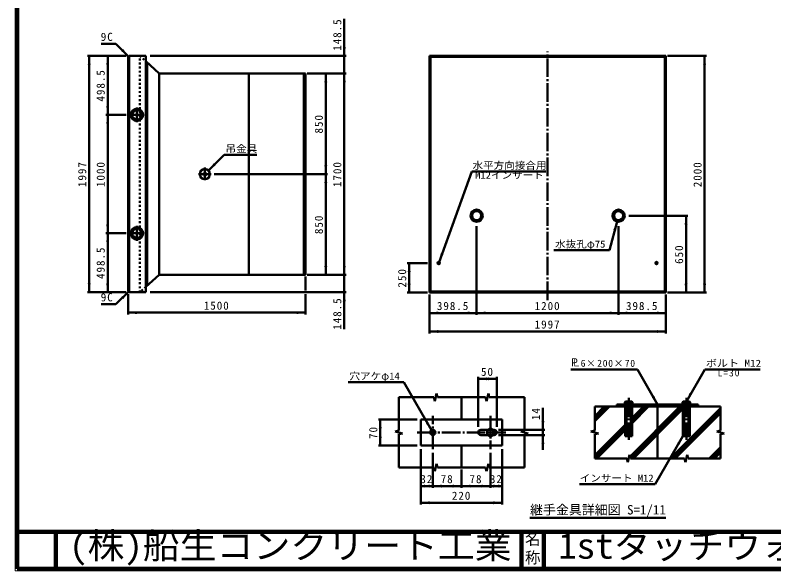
# Model space of a CAD drawing. Units: millimetres, scale not verified, with parts at other scales. Extents: x 100 to 4105, y 100 to 2870.
# Drawn here: x 100 to 2152, y 100 to 1602 of the extents above; entities that cross this region are included whole.
import ezdxf
from ezdxf.enums import TextEntityAlignment as Align

# ---------------------------------------------------------------- set-up
doc = ezdxf.new("R2010")
doc.units = ezdxf.units.MM
doc.header["$LTSCALE"] = 5
for name, pattern in [('USER1', [8, 4, -4]), ('USER2', [13.4, 10, -1.2, 1, -1.2]), ('USER3', [2.2, 1, -1.2])]:
    doc.linetypes.add(name, pattern=pattern)
doc.layers.add('V-nasSTD', color=7, linetype='Continuous', lineweight=50)
doc.styles.add('ＭＳ ゴシック', font='')
doc.styles.get('ＭＳ ゴシック').set_extended_font_data('MS Gothic')

msp = doc.modelspace()

# ---------------------------------------------------------------- hatches: boundary and pattern name
at = {"layer": 'V-nasSTD'}
for points in [[(389.691, 1507.397), (392.519, 1510.225), (406.661, 1490.426), (386.862, 1504.568)], [(990.221, 1515.866), (994.221, 1515.866), (990.221, 1491.866), (986.221, 1515.866)], [(300.221, 1467.866), (296.221, 1467.866), (300.221, 1491.866), (304.221, 1467.866)], [(350.221, 1467.866), (346.221, 1467.866), (350.221, 1491.866), (354.221, 1467.866)], [(1964.701, 1467.866), (1960.701, 1467.866), (1964.701, 1491.866), (1968.701, 1467.866)], [(940.221, 1420.346), (936.221, 1420.346), (940.221, 1444.346), (944.221, 1420.346)], [(990.221, 1420.346), (986.221, 1420.346), (990.221, 1444.346), (994.221, 1420.346)], [(350.221, 1356.346), (354.221, 1356.346), (350.221, 1332.346), (346.221, 1356.346)], [(350.221, 1308.346), (346.221, 1308.346), (350.221, 1332.346), (354.221, 1308.346)], [(639.921, 1199.046), (642.75, 1196.218), (622.951, 1182.076), (637.093, 1201.875)], [(940.221, 1196.346), (944.221, 1196.346), (940.221, 1172.346), (936.221, 1196.346)], [(940.221, 1148.346), (936.221, 1148.346), (940.221, 1172.346), (944.221, 1148.346)], [(1914.701, 1035.866), (1910.701, 1035.866), (1914.701, 1059.866), (1918.701, 1035.866)], [(350.221, 1036.346), (354.221, 1036.346), (350.221, 1012.346), (346.221, 1036.346)], [(1721.704, 1020.765), (1717.84, 1021.801), (1727.916, 1043.948), (1725.568, 1019.73)], [(350.221, 988.346), (346.221, 988.346), (350.221, 1012.346), (354.221, 988.346)], [(1254.869, 957.275), (1258.628, 955.907), (1246.661, 934.723), (1251.111, 958.643)], [(940.221, 924.346), (944.221, 924.346), (940.221, 900.346), (936.221, 924.346)], [(990.221, 924.346), (994.221, 924.346), (990.221, 900.346), (986.221, 924.346)], [(1165.661, 907.866), (1169.661, 907.866), (1165.661, 931.866), (1161.661, 907.866)], [(300.221, 876.826), (304.221, 876.826), (300.221, 852.826), (296.221, 876.826)], [(350.221, 876.826), (354.221, 876.826), (350.221, 852.826), (346.221, 876.826)], [(1165.661, 875.866), (1161.661, 875.866), (1165.661, 851.866), (1169.661, 875.866)], [(1914.701, 875.866), (1918.701, 875.866), (1914.701, 851.866), (1910.701, 875.866)], [(1964.701, 875.866), (1968.701, 875.866), (1964.701, 851.866), (1960.701, 875.866)], [(389.691, 837.295), (392.519, 834.467), (406.661, 854.266), (386.862, 840.124)], [(990.221, 828.826), (986.221, 828.826), (990.221, 852.826), (994.221, 828.826)], [(429.221, 797.826), (429.221, 793.826), (405.221, 797.826), (429.221, 801.826)], [(861.221, 797.826), (861.221, 801.826), (885.221, 797.826), (861.221, 793.826)], [(1244.661, 796.866), (1244.661, 792.866), (1220.661, 796.866), (1244.661, 800.866)], [(1324.181, 796.866), (1324.181, 800.866), (1348.181, 796.866), (1324.181, 792.866)], [(1372.181, 796.866), (1372.181, 792.866), (1348.181, 796.866), (1372.181, 800.866)], [(1708.181, 796.866), (1708.181, 800.866), (1732.181, 796.866), (1708.181, 792.866)], [(1756.181, 796.866), (1756.181, 792.866), (1732.181, 796.866), (1756.181, 800.866)], [(1835.701, 796.866), (1835.701, 800.866), (1859.701, 796.866), (1835.701, 792.866)], [(1244.661, 746.866), (1244.661, 742.866), (1220.661, 746.866), (1244.661, 750.866)], [(1835.701, 746.866), (1835.701, 750.866), (1859.701, 746.866), (1835.701, 742.866)], [(1376.492, 618.944), (1376.492, 614.944), (1352.492, 618.944), (1376.492, 622.944)], [(1378.492, 618.944), (1378.492, 622.944), (1402.492, 618.944), (1378.492, 614.944)], [(1927.492, 578.729), (1930.956, 576.729), (1915.492, 557.944), (1924.028, 580.729)], [(1825.492, 570.729), (1828.956, 572.729), (1837.492, 549.944), (1822.028, 568.729)], [(1087.492, 484.944), (1083.492, 484.944), (1087.492, 508.944), (1091.492, 484.944)], [(1213.992, 500.791), (1217.456, 502.791), (1225.992, 480.007), (1210.528, 498.791)], [(1527.492, 504.944), (1531.492, 504.944), (1527.492, 480.944), (1523.492, 504.944)], [(1087.492, 462.944), (1091.492, 462.944), (1087.492, 438.944), (1083.492, 462.944)], [(1527.492, 442.944), (1523.492, 442.944), (1527.492, 466.944), (1531.492, 442.944)], [(1893.992, 443.16), (1897.456, 441.16), (1905.992, 463.944), (1890.528, 445.16)], [(1221.492, 328.944), (1221.492, 324.944), (1197.492, 328.944), (1221.492, 332.944)], [(1205.492, 328.944), (1205.492, 332.944), (1229.492, 328.944), (1205.492, 324.944)], [(1253.492, 328.944), (1253.492, 324.944), (1229.492, 328.944), (1253.492, 332.944)], [(1283.492, 328.944), (1283.492, 332.944), (1307.492, 328.944), (1283.492, 324.944)], [(1331.492, 328.944), (1331.492, 324.944), (1307.492, 328.944), (1331.492, 332.944)], [(1361.492, 328.944), (1361.492, 332.944), (1385.492, 328.944), (1361.492, 324.944)], [(1409.492, 328.944), (1409.492, 324.944), (1385.492, 328.944), (1409.492, 332.944)], [(1393.492, 328.944), (1393.492, 332.944), (1417.492, 328.944), (1393.492, 324.944)], [(1221.492, 283.944), (1221.492, 279.944), (1197.492, 283.944), (1221.492, 287.944)], [(1393.492, 283.944), (1393.492, 287.944), (1417.492, 283.944), (1393.492, 279.944)]]:
    msp.add_hatch(color=256, dxfattribs=at).paths.add_polyline_path(points)

# ---------------------------------------------------------------- linework, layer by layer
at = {"layer": 'V-nasSTD', "lineweight": 100}
for p, q in [((105, 2865), (105, 105)), ((105, 205), (4100, 205)), ((210, 205), (210, 105)), ((1470, 205), (1470, 105)), ((1530, 205), (1530, 105)), ((105, 105), (4100, 105))]:
    msp.add_line(p, q, dxfattribs=at)
at = {"layer": 'V-nasSTD'}
for p, q in [((990.221, 1491.866), (990.221, 1591.866)), ((372.72, 1524.367), (332.72, 1524.367)), ((406.661, 1490.426), (372.72, 1524.367)), ((400.221, 1491.866), (295.221, 1491.866)), ((300.221, 1491.866), (300.221, 852.826)), ((350.221, 1332.346), (350.221, 1491.866)), ((408.101, 1491.866), (405.221, 1488.986)), ((405.221, 1488.986), (405.221, 855.706)), ((453.221, 1491.866), (408.101, 1491.866)), ((408.101, 852.826), (408.101, 1491.866)), ((453.221, 852.826), (453.221, 1491.866)), ((465.221, 1491.866), (995.221, 1491.866)), ((990.221, 1444.346), (990.221, 1491.866)), ((1220.661, 1491.866), (1220.661, 851.866)), ((1859.701, 1491.866), (1220.661, 1491.866)), ((1220.661, 1491.866), (1223.541, 1488.986)), ((1223.541, 1488.986), (1223.541, 854.746)), ((1856.821, 1488.986), (1223.541, 1488.986)), ((1856.821, 1488.986), (1859.701, 1491.866)), ((1856.821, 854.746), (1856.821, 1488.986)), ((1859.701, 851.866), (1859.701, 1491.866)), ((1969.701, 1491.866), (1864.701, 1491.866)), ((1964.701, 1491.866), (1964.701, 851.866)), ((453.221, 1477.234), (489.183, 1444.346)), ((457.183, 871.082), (457.183, 1473.61)), ((457.186, 871.083), (457.186, 1473.609)), ((885.221, 1444.346), (489.186, 1444.346)), ((489.186, 900.346), (489.186, 1444.346)), ((731.621, 900.346), (731.621, 1444.346)), ((880.421, 900.346), (880.421, 1444.346)), ((885.221, 900.346), (885.221, 1444.346)), ((890.221, 1444.346), (995.221, 1444.346)), ((940.221, 1172.346), (940.221, 1444.346)), ((990.221, 900.346), (990.221, 1444.346)), ((400.221, 1332.346), (345.221, 1332.346)), ((350.221, 1012.346), (350.221, 1332.346)), ((622.951, 1182.076), (665.377, 1224.502)), ((665.377, 1224.502), (753.377, 1224.502)), ((638.221, 1172.346), (945.221, 1172.346)), ((940.221, 900.346), (940.221, 1172.346)), ((1335.586, 1179.043), (1246.661, 934.723)), ((1335.586, 1179.043), (1535.586, 1179.043)), ((1759.701, 1059.866), (1919.701, 1059.866)), ((1914.701, 1059.866), (1914.701, 851.866)), ((1348.181, 1031.866), (1348.181, 791.866)), ((1707.21, 966.673), (1727.916, 1043.948)), ((1732.181, 1031.866), (1732.181, 791.866)), ((400.221, 1012.346), (345.221, 1012.346)), ((350.221, 852.826), (350.221, 1012.346)), ((1557.21, 966.673), (1707.21, 966.673)), ((1160.661, 931.866), (1215.661, 931.866)), ((1165.661, 931.866), (1165.661, 851.866)), ((489.183, 900.346), (453.221, 867.458)), ((885.221, 900.346), (489.186, 900.346)), ((885.221, 857.826), (885.221, 895.346)), ((890.221, 900.346), (995.221, 900.346)), ((990.221, 900.346), (990.221, 852.826)), ((400.221, 852.826), (295.221, 852.826)), ((406.661, 854.266), (372.72, 820.325)), ((405.221, 855.706), (408.101, 852.826)), ((405.221, 792.826), (405.221, 847.826)), ((408.101, 852.826), (453.221, 852.826)), ((465.221, 852.826), (995.221, 852.826)), ((885.221, 792.826), (885.221, 847.826)), ((990.221, 852.826), (990.221, 752.826)), ((1160.661, 851.866), (1215.661, 851.866)), ((1223.541, 854.746), (1220.661, 851.866)), ((1220.661, 851.866), (1859.701, 851.866)), ((1220.661, 846.866), (1220.661, 741.866)), ((1223.541, 854.746), (1856.821, 854.746)), ((1856.821, 854.746), (1859.701, 851.866)), ((1859.701, 846.866), (1859.701, 741.866)), ((1969.701, 851.866), (1864.701, 851.866)), ((372.72, 820.325), (332.72, 820.325)), ((885.221, 797.826), (405.221, 797.826)), ((1220.661, 796.866), (1348.181, 796.866)), ((1348.181, 796.866), (1732.181, 796.866)), ((1732.181, 796.866), (1859.701, 796.866)), ((1220.661, 746.866), (1859.701, 746.866)), ((1602.873, 644.547), (1782.873, 644.547)), ((1782.873, 644.547), (1837.492, 549.944)), ((1965.492, 644.547), (1915.492, 557.944)), ((1965.492, 644.547), (2115.492, 644.547)), ((1352.492, 623.944), (1352.492, 488.944)), ((1352.492, 618.944), (1402.492, 618.944)), ((1402.492, 623.944), (1402.492, 488.944)), ((1000.992, 609.91), (1150.992, 609.91)), ((1225.992, 480.007), (1150.992, 609.91)), ((1239.992, 578.944), (1234.992, 558.944)), ((1239.992, 578.944), (1242.492, 568.944)), ((1379.992, 578.944), (1374.992, 558.944)), ((1379.992, 578.944), (1382.492, 568.944)), ((1137.492, 568.944), (1232.492, 568.944)), ((1137.492, 478.944), (1137.492, 568.944)), ((1232.492, 568.944), (1234.992, 558.944)), ((1242.492, 568.944), (1372.492, 568.944)), ((1307.492, 568.944), (1307.492, 508.944)), ((1372.492, 568.944), (1374.992, 558.944)), ((1382.492, 568.944), (1477.492, 568.944)), ((1477.492, 568.944), (1477.492, 478.944)), ((1750.992, 557.944), (1748.992, 555.944)), ((1748.992, 555.944), (1748.992, 549.944)), ((1769.992, 555.944), (1748.992, 555.944)), ((1767.992, 557.944), (1750.992, 557.944)), ((1767.992, 557.944), (1769.992, 555.944)), ((1769.992, 549.944), (1769.992, 555.944)), ((1906.992, 557.944), (1904.992, 555.944)), ((1904.992, 555.944), (1904.992, 549.944)), ((1925.992, 555.944), (1904.992, 555.944)), ((1923.992, 557.944), (1906.992, 557.944)), ((1923.992, 557.944), (1925.992, 555.944)), ((1925.992, 549.944), (1925.992, 555.944)), ((1527.492, 480.944), (1527.492, 540.944)), ((1667.492, 543.944), (1667.492, 478.944)), ((2007.492, 543.944), (1667.492, 543.944)), ((1693.196, 543.944), (1667.492, 518.241)), ((1700.267, 543.944), (1667.492, 511.17)), ((1707.338, 543.944), (1667.492, 504.098)), ((1947.492, 549.944), (1727.492, 549.944)), ((1727.492, 549.944), (1727.492, 543.944)), ((1728.551, 543.944), (1734.551, 549.944)), ((1735.622, 543.944), (1741.622, 549.944)), ((1742.693, 543.944), (1748.693, 549.944)), ((1748.992, 549.944), (1769.992, 549.944)), ((1749.764, 543.944), (1753.492, 547.672)), ((1749.992, 463.944), (1749.992, 543.944)), ((1753.492, 519.944), (1753.492, 549.944)), ((1898.257, 543.944), (1763.245, 408.933)), ((1905.328, 543.944), (1765.328, 403.944)), ((1769.907, 549.944), (1765.492, 545.53)), ((1765.492, 549.944), (1765.492, 519.944)), ((1768.992, 463.944), (1768.992, 543.944)), ((1799.262, 543.944), (1768.992, 513.675)), ((1806.333, 543.944), (1768.992, 506.603)), ((1813.404, 543.944), (1768.992, 499.532)), ((1770.978, 543.944), (1776.978, 549.944)), ((1772.399, 403.944), (1905.992, 537.537)), ((1778.049, 543.944), (1784.049, 549.944)), ((1785.12, 543.944), (1791.12, 549.944)), ((1792.191, 543.944), (1798.191, 549.944)), ((1799.262, 543.944), (1805.262, 549.944)), ((1806.333, 543.944), (1812.333, 549.944)), ((1813.404, 543.944), (1819.404, 549.944)), ((1820.475, 543.944), (1826.475, 549.944)), ((1827.546, 543.944), (1833.546, 549.944)), ((1834.617, 543.944), (1837.492, 546.819)), ((1840.617, 549.944), (1837.492, 546.819)), ((1837.492, 543.944), (1837.492, 403.944)), ((1841.688, 543.944), (1847.688, 549.944)), ((1848.759, 543.944), (1854.759, 549.944)), ((1855.83, 543.944), (1861.83, 549.944)), ((1862.902, 543.944), (1868.902, 549.944)), ((1869.973, 543.944), (1875.973, 549.944)), ((1871.394, 403.944), (2007.492, 540.043)), ((1877.044, 543.944), (1883.044, 549.944)), ((1884.115, 543.944), (1890.115, 549.944)), ((1891.186, 543.944), (1897.186, 549.944)), ((1898.257, 543.944), (1904.257, 549.944)), ((1904.992, 549.944), (1925.992, 549.944)), ((1905.328, 543.944), (1909.492, 548.109)), ((1905.992, 463.944), (1905.992, 543.944)), ((1909.492, 519.944), (1909.492, 549.944)), ((1925.47, 549.944), (1921.492, 545.966)), ((1921.492, 549.944), (1921.492, 519.944)), ((1924.992, 463.944), (1924.992, 543.944)), ((1926.541, 543.944), (1932.541, 549.944)), ((1933.612, 543.944), (1939.612, 549.944)), ((1940.683, 543.944), (1946.683, 549.944)), ((1947.492, 549.944), (1947.492, 543.944)), ((2007.492, 478.944), (2007.492, 543.944)), ((1753.492, 469.944), (1753.492, 519.944)), ((1765.492, 469.944), (1765.492, 519.944)), ((1878.465, 403.944), (2007.492, 532.971)), ((1885.536, 403.944), (2007.492, 525.9)), ((1909.492, 469.944), (1909.492, 519.944)), ((1921.492, 469.944), (1921.492, 519.944)), ((1082.492, 508.944), (1187.492, 508.944)), ((1087.492, 438.944), (1087.492, 508.944)), ((1197.492, 508.944), (1197.492, 438.944)), ((1417.492, 508.944), (1197.492, 508.944)), ((1417.492, 438.944), (1417.492, 508.944)), ((1729.262, 473.944), (1749.992, 494.675)), ((1127.492, 476.444), (1137.492, 478.944)), ((1127.492, 476.444), (1147.492, 471.444)), ((1359.492, 480.944), (1379.43, 480.944)), ((1376.399, 479.194), (1385.492, 484.444)), ((1376.399, 468.694), (1376.399, 479.194)), ((1385.492, 484.444), (1394.585, 479.194)), ((1391.554, 480.944), (1395.492, 480.944)), ((1394.585, 479.194), (1394.585, 468.694)), ((1532.492, 480.944), (1407.492, 480.944)), ((1467.492, 476.444), (1477.492, 478.944)), ((1467.492, 476.444), (1487.492, 471.444)), ((1527.492, 466.944), (1527.492, 480.944)), ((1657.492, 476.444), (1667.492, 478.944)), ((1657.492, 476.444), (1677.492, 471.444)), ((1729.262, 473.944), (1667.492, 412.175)), ((1736.333, 473.944), (1667.492, 405.103)), ((1743.404, 473.944), (1673.404, 403.944)), ((1736.333, 473.944), (1749.992, 487.603)), ((1743.404, 473.944), (1749.992, 480.532)), ((1997.492, 476.444), (2007.492, 478.944)), ((1997.492, 476.444), (2017.492, 471.444)), ((1137.492, 468.944), (1147.492, 471.444)), ((1137.492, 378.944), (1137.492, 468.944)), ((1379.43, 466.944), (1359.492, 466.944)), ((1385.492, 463.444), (1376.399, 468.694)), ((1394.585, 468.694), (1385.492, 463.444)), ((1395.492, 466.944), (1391.554, 466.944)), ((1532.492, 466.944), (1407.492, 466.944)), ((1477.492, 468.944), (1487.492, 471.444)), ((1477.492, 468.944), (1477.492, 378.944)), ((1527.492, 426.944), (1527.492, 466.944)), ((1667.492, 468.944), (1677.492, 471.444)), ((1667.761, 469.012), (1667.492, 468.743)), ((1667.492, 468.944), (1667.492, 403.944)), ((1768.992, 463.944), (1749.992, 463.944)), ((1830.992, 334.041), (1905.992, 463.944)), ((1924.992, 463.944), (1905.992, 463.944)), ((2007.492, 468.944), (2017.492, 471.444)), ((2007.492, 468.944), (2007.492, 403.944)), ((2016.404, 471.172), (2016.839, 471.608)), ((1082.492, 438.944), (1187.492, 438.944)), ((1197.492, 438.944), (1417.492, 438.944)), ((1307.492, 438.944), (1307.492, 378.944)), ((1977.46, 403.944), (2007.492, 433.977)), ((1197.492, 428.944), (1197.492, 278.944)), ((1229.492, 418.944), (1229.492, 323.944)), ((1385.492, 418.944), (1385.492, 323.944)), ((1417.492, 428.944), (1417.492, 278.944)), ((1761.992, 413.944), (1756.992, 393.944)), ((1761.992, 413.944), (1764.492, 403.944)), ((1917.992, 413.944), (1912.992, 393.944)), ((1917.992, 413.944), (1920.492, 403.944)), ((1984.531, 403.944), (2007.492, 426.905)), ((1991.602, 403.944), (2007.492, 419.834)), ((1667.492, 403.944), (1754.492, 403.944)), ((1754.492, 403.944), (1756.992, 393.944)), ((1755.245, 400.933), (1759.904, 405.591)), ((1764.492, 403.944), (1910.492, 403.944)), ((1910.492, 403.944), (1912.992, 393.944)), ((1920.492, 403.944), (2007.492, 403.944)), ((1232.492, 378.944), (1137.492, 378.944)), ((1232.492, 378.944), (1234.992, 368.944)), ((1239.992, 388.944), (1234.992, 368.944)), ((1239.992, 388.944), (1242.492, 378.944)), ((1372.492, 378.944), (1242.492, 378.944)), ((1307.492, 373.944), (1307.492, 323.944)), ((1372.492, 378.944), (1374.992, 368.944)), ((1379.992, 388.944), (1374.992, 368.944)), ((1379.992, 388.944), (1382.492, 378.944)), ((1477.492, 378.944), (1382.492, 378.944)), ((1197.492, 328.944), (1229.492, 328.944)), ((1229.492, 328.944), (1307.492, 328.944)), ((1307.492, 328.944), (1385.492, 328.944)), ((1417.492, 328.944), (1385.492, 328.944)), ((1830.992, 334.041), (1625.992, 334.041)), ((1197.492, 283.944), (1417.492, 283.944)), ((1492.493, 242.917), (1859.993, 242.917))]:
    msp.add_line(p, q, dxfattribs=at)
at = {"layer": 'V-nasSTD', "linetype": 'USER2'}
for p, q in [((1540.181, 831.866), (1540.181, 1503.866)), ((429.221, 1352.346), (429.221, 1312.346)), ((409.221, 1332.346), (449.221, 1332.346)), ((596.261, 1172.346), (630.181, 1172.346)), ((613.221, 1189.786), (613.221, 1155.866)), ((429.221, 1032.346), (429.221, 992.346)), ((409.221, 1012.346), (449.221, 1012.346)), ((1240.821, 931.866), (1250.421, 931.866)), ((1245.621, 927.066), (1245.621, 936.666)), ((1829.941, 931.866), (1839.541, 931.866)), ((1834.741, 927.066), (1834.741, 936.666)), ((1759.492, 567.944), (1759.492, 453.944)), ((1915.492, 567.944), (1915.492, 453.944)), ((1229.492, 428.944), (1229.492, 518.944)), ((1385.492, 518.944), (1385.492, 428.944)), ((1187.492, 473.944), (1427.492, 473.944))]:
    msp.add_line(p, q, dxfattribs=at)
at = {"layer": 'V-nasSTD', "linetype": 'USER3'}
for p, q in [((437.221, 1491.866), (453.221, 1477.234)), ((437.221, 852.826), (437.221, 1491.866)), ((453.221, 867.458), (437.221, 852.826))]:
    msp.add_line(p, q, dxfattribs=at)
at = {"layer": 'V-nasSTD', "linetype": 'USER1'}
for p, q in [((1379.43, 480.944), (1391.554, 480.944)), ((1391.554, 466.944), (1379.43, 466.944))]:
    msp.add_line(p, q, dxfattribs=at)
at = {"layer": 'V-nasSTD', "lineweight": 13}
msp.add_lwpolyline([(100, 100), (100, 2870), (4105, 2870), (4105, 100)], close=True, dxfattribs=at)
at = {"layer": 'V-nasSTD'}
for centre, radius in [((429.221, 1332.346), 16.8), ((429.221, 1332.346), 14.4), ((429.221, 1332.346), 12.8), ((613.221, 1172.346), 13.76), ((613.221, 1172.346), 4), ((1348.181, 1059.866), 16.48), ((1348.181, 1059.866), 13.6), ((1348.181, 1059.866), 12), ((1732.181, 1059.866), 16.48), ((1732.181, 1059.866), 13.6), ((1732.181, 1059.866), 12), ((429.221, 1012.346), 16.8), ((429.221, 1012.346), 14.4), ((429.221, 1012.346), 12.8), ((1245.621, 931.866), 3.04), ((1245.621, 931.866), 1.92), ((1245.621, 931.866), 1.6), ((1834.741, 931.866), 3.04), ((1834.741, 931.866), 1.92), ((1834.741, 931.866), 1.6), ((1229.492, 473.944), 7), ((1385.492, 473.944), 8.5)]:
    msp.add_circle(centre, radius, dxfattribs=at)
for centre, radius, start, end in [((1759.492, 529.382), 28.562, 68.4314, 111.5686), ((1915.492, 529.382), 28.562, 68.4314, 111.5686), ((1759.492, 527.944), 10, 233.1301, 306.8699), ((1915.492, 527.944), 10, 233.1301, 306.8699), ((1359.492, 473.944), 7, 90, 270), ((1395.492, 473.944), 7, 270, 90), ((1759.492, 477.944), 10, 233.1301, 306.8699), ((1915.492, 477.944), 10, 233.1301, 306.8699)]:
    msp.add_arc(centre, radius, start, end, dxfattribs=at)

# ---------------------------------------------------------------- texts
at = {"layer": 'V-nasSTD', "style": 'ＭＳ ゴシック'}
for s, height, width, p in [('吊金具', 19.06, 1.1, (711.877, 1250.502)), ('水平方向接合用', 19.06, 1.1, (1437.086, 1205.043)), ('M12インサート', 19.06, 1.1, (1437.086, 1179.043)), ('水抜孔φ75', 19.06, 1.1, (1628.46, 992.673)), ('Ｐ', 21.63, 0.9, (1612.751, 674.047)), ('Ｌ', 21.63, 0.9, (1617.373, 674.047)), ('ボルト M12', 19.06, 1.15, (2042.992, 670.547)), ('穴アケφ14', 19.06, 1.1, (1072.242, 635.91)), ('インサート M12', 19.06, 1.1, (1726.992, 360.041))]:
    msp.add_text(s, height=height, dxfattribs=dict(at, width=width)).set_placement(p, align=Align.TOP_CENTER)
msp.add_text('継手金具詳細図 S=1/11', height=25.66, dxfattribs=at).set_placement((1676.243, 277.917), align=Align.TOP_CENTER)
at = {"layer": 'V-nasSTD', "style": 'ＭＳ ゴシック', "width": 1.05}
for s, p in [('(株)船生コンクリート工業', (246, 202.55)), ('1stタッチウォールＦ型', (1569.25, 202.47))]:
    msp.add_text(s, height=69.65, dxfattribs=at).set_placement(p, align=Align.TOP_LEFT)
at = {"layer": 'V-nasSTD', "style": 'ＭＳ ゴシック'}
for s, p in [('名', (1478.982, 200.999)), ('称', (1478.976, 151.01))]:
    msp.add_text(s, height=30.79, dxfattribs=at).set_placement(p, align=Align.TOP_LEFT)
at = {"layer": 'V-nasSTD', "char_height": 21.99, "attachment_point": 2, "rotation": 90, "style": 'ＭＳ ゴシック'}
for s, insert in [('\\T1.17;148.5', (960.221, 1549.366)), ('\\T1.17;498.5', (320.221, 1412.106)), ('\\T1.17;850', (910.221, 1308.346)), ('\\T1.17;1997', (270.221, 1172.346)), ('\\T1.17;1000', (320.221, 1172.346)), ('\\T1.17;1700', (960.221, 1172.346)), ('\\T1.17;2000', (1934.701, 1171.866)), ('\\T1.17;850', (910.221, 1036.346)), ('\\T1.17;498.5', (320.221, 932.586)), ('\\T1.17;650', (1884.701, 955.866)), ('\\T1.17;250', (1135.661, 891.866)), ('\\T1.17;148.5', (960.221, 795.326)), ('\\T1.17;14', (1497.492, 524.694)), ('\\T1.17;70', (1057.492, 473.944))]:
    msp.add_mtext(s, dxfattribs=dict(at, insert=insert))
at = {"layer": 'V-nasSTD', "attachment_point": 2, "style": 'ＭＳ ゴシック'}
for s, insert, char_height in [('\\T1.17;9C', (348.97, 1554.367), 21.99), ('\\T1.17;9C', (348.97, 850.325), 21.99), ('\\T1.17;1500', (645.221, 827.826), 21.99), ('\\T1.17;398.5', (1284.421, 826.866), 21.99), ('\\T1.17;1200', (1540.181, 826.866), 21.99), ('\\T1.17;398.5', (1795.941, 826.866), 21.99), ('\\T1.17;1997', (1540.181, 776.866), 21.99), ('\\T1.15;6×200×70', (1704.123, 670.547), 19.06), ('\\T1.17;50', (1377.492, 648.944), 21.99), ('\\T1.19;L=30', (2030.711, 644.547), 19.06), ('\\T1.17;32', (1213.492, 358.944), 21.99), ('\\T1.17;78', (1268.492, 358.944), 21.99), ('\\T1.17;78', (1346.492, 358.944), 21.99), ('\\T1.17;32', (1401.492, 358.944), 21.99), ('\\T1.17;220', (1307.492, 313.944), 21.99)]:
    msp.add_mtext(s, dxfattribs=dict(at, insert=insert, char_height=char_height))

doc.saveas('drawing.dxf')
